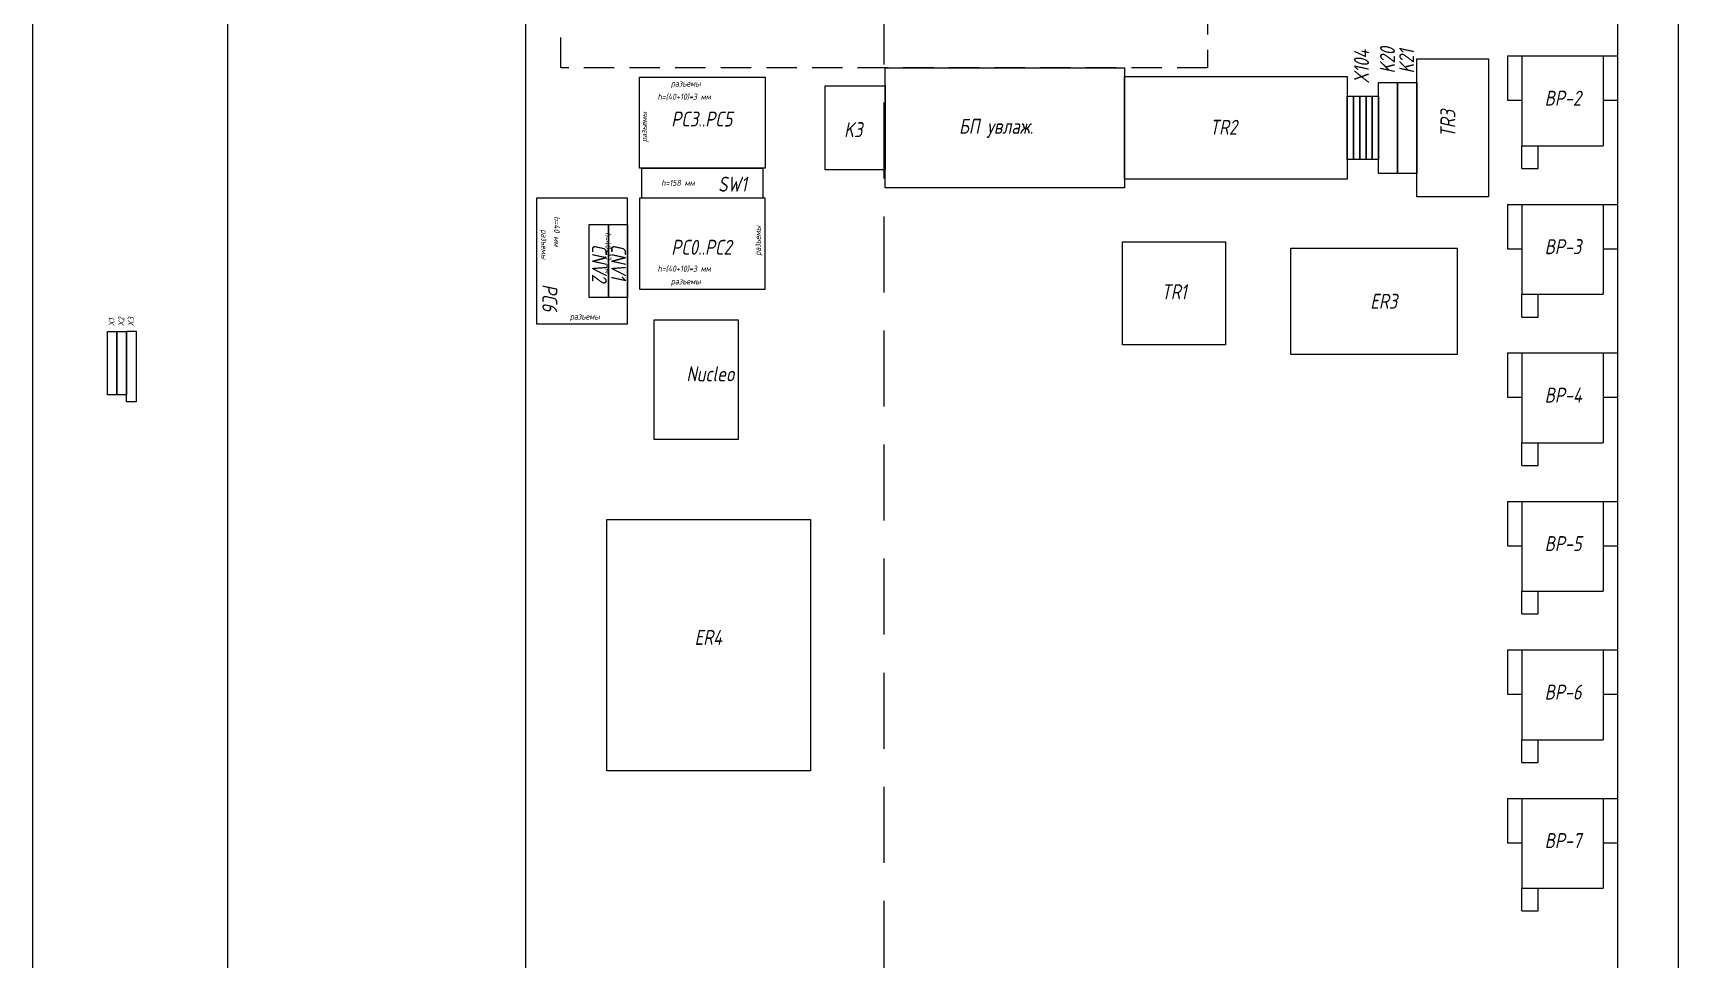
# Model space of a CAD drawing. Header units: millimetres. Extents: x -2573 to 1068, y -1220 to 2800.
# Drawn here: x -411 to 963, y 776 to 1549 of the extents above; entities that cross this region are included whole.
import ezdxf

# ---------------------------------------------------------------- set-up
doc = ezdxf.new("R2010")
doc.units = ezdxf.units.MM
doc.linetypes.add('DASHED', pattern=[19.05, 12.7, -6.35])
doc.layers.add('noprint', color=2, linetype='Continuous', true_color=0xffff00, plot=False)
doc.styles.add('textstyle14', font='', dxfattribs={"width": 0.8})
doc.styles.add('textstyle16', font='', dxfattribs={"width": 0.8})
doc.styles.add('textstyle17', font='', dxfattribs={"width": 0.8})
doc.styles.add('textstyle20', font='', dxfattribs={"width": 0.8})
doc.styles.add('textstyle212', font='', dxfattribs={"width": 0.8})
doc.styles.add('textstyle213', font='', dxfattribs={"width": 0.8})
doc.styles.add('textstyle214', font='', dxfattribs={"width": 0.8})
doc.styles.add('textstyle219', font='', dxfattribs={"width": 0.8})
doc.styles.add('textstyle221', font='', dxfattribs={"width": 0.8})
doc.styles.add('textstyle223', font='', dxfattribs={"width": 0.8})
doc.styles.add('textstyle224', font='', dxfattribs={"width": 0.8})
doc.styles.add('textstyle225', font='', dxfattribs={"width": 0.8})
doc.styles.add('textstyle226', font='', dxfattribs={"width": 0.8})
doc.styles.add('textstyle227', font='', dxfattribs={"width": 0.8})
doc.styles.add('textstyle228', font='', dxfattribs={"width": 0.8})
doc.styles.add('textstyle229', font='', dxfattribs={"width": 0.8})
doc.styles.add('textstyle230', font='', dxfattribs={"width": 0.8})
doc.styles.add('textstyle231', font='', dxfattribs={"width": 0.8})
doc.styles.add('textstyle232', font='', dxfattribs={"width": 0.8})
doc.styles.add('textstyle233', font='', dxfattribs={"width": 0.8})
doc.styles.add('textstyle234', font='', dxfattribs={"width": 0.8})
doc.styles.add('textstyle235', font='', dxfattribs={"width": 0.8})
doc.styles.add('textstyle236', font='', dxfattribs={"width": 0.8})
doc.styles.add('textstyle237', font='', dxfattribs={"width": 0.8})
doc.styles.add('textstyle25', font='', dxfattribs={"width": 0.8})
doc.styles.add('textstyle28', font='', dxfattribs={"width": 0.8})
doc.styles.add('textstyle29', font='', dxfattribs={"width": 0.8})
doc.styles.add('textstyle30', font='', dxfattribs={"width": 0.8})
doc.styles.add('textstyle31', font='', dxfattribs={"width": 0.8})
doc.styles.add('textstyle32', font='', dxfattribs={"width": 0.8})
doc.styles.add('textstyle33', font='', dxfattribs={"width": 0.8})
doc.styles.add('textstyle34', font='', dxfattribs={"width": 0.8})
doc.styles.add('textstyle35', font='', dxfattribs={"width": 0.8})
doc.styles.add('textstyle36', font='', dxfattribs={"width": 0.8})
doc.styles.add('textstyle37', font='', dxfattribs={"width": 0.8})
doc.styles.add('textstyle38', font='', dxfattribs={"width": 0.8})
doc.styles.add('textstyle39', font='', dxfattribs={"width": 0.8})
doc.styles.get('textstyle14').set_extended_font_data('ISOCPEUR', italic=True)
doc.styles.get('textstyle16').set_extended_font_data('ISOCPEUR', italic=True)
doc.styles.get('textstyle17').set_extended_font_data('ISOCPEUR', italic=True)
doc.styles.get('textstyle20').set_extended_font_data('ISOCPEUR', italic=True)
doc.styles.get('textstyle212').set_extended_font_data('ISOCPEUR', italic=True)
doc.styles.get('textstyle213').set_extended_font_data('ISOCPEUR', italic=True)
doc.styles.get('textstyle214').set_extended_font_data('ISOCPEUR', italic=True)
doc.styles.get('textstyle219').set_extended_font_data('ISOCPEUR', italic=True)
doc.styles.get('textstyle221').set_extended_font_data('ISOCPEUR', italic=True)
doc.styles.get('textstyle223').set_extended_font_data('ISOCPEUR', italic=True)
doc.styles.get('textstyle224').set_extended_font_data('ISOCPEUR', italic=True)
doc.styles.get('textstyle225').set_extended_font_data('ISOCPEUR', italic=True)
doc.styles.get('textstyle226').set_extended_font_data('ISOCPEUR', italic=True)
doc.styles.get('textstyle227').set_extended_font_data('ISOCPEUR', italic=True)
doc.styles.get('textstyle228').set_extended_font_data('ISOCPEUR', italic=True)
doc.styles.get('textstyle229').set_extended_font_data('ISOCPEUR', italic=True)
doc.styles.get('textstyle230').set_extended_font_data('ISOCPEUR', italic=True)
doc.styles.get('textstyle231').set_extended_font_data('ISOCPEUR', italic=True)
doc.styles.get('textstyle232').set_extended_font_data('ISOCPEUR', italic=True)
doc.styles.get('textstyle233').set_extended_font_data('ISOCPEUR', italic=True)
doc.styles.get('textstyle234').set_extended_font_data('ISOCPEUR', italic=True)
doc.styles.get('textstyle235').set_extended_font_data('ISOCPEUR', italic=True)
doc.styles.get('textstyle236').set_extended_font_data('ISOCPEUR', italic=True)
doc.styles.get('textstyle237').set_extended_font_data('ISOCPEUR', italic=True)
doc.styles.get('textstyle25').set_extended_font_data('ISOCPEUR', italic=True)
doc.styles.get('textstyle28').set_extended_font_data('ISOCPEUR', italic=True)
doc.styles.get('textstyle29').set_extended_font_data('ISOCPEUR', italic=True)
doc.styles.get('textstyle30').set_extended_font_data('ISOCPEUR', italic=True)
doc.styles.get('textstyle31').set_extended_font_data('ISOCPEUR', italic=True)
doc.styles.get('textstyle32').set_extended_font_data('ISOCPEUR', italic=True)
doc.styles.get('textstyle33').set_extended_font_data('ISOCPEUR', italic=True)
doc.styles.get('textstyle34').set_extended_font_data('ISOCPEUR', italic=True)
doc.styles.get('textstyle35').set_extended_font_data('ISOCPEUR', italic=True)
doc.styles.get('textstyle36').set_extended_font_data('ISOCPEUR', italic=True)
doc.styles.get('textstyle37').set_extended_font_data('ISOCPEUR', italic=True)
doc.styles.get('textstyle38').set_extended_font_data('ISOCPEUR', italic=True)
doc.styles.get('textstyle39').set_extended_font_data('ISOCPEUR', italic=True)

msp = doc.modelspace()

# ---------------------------------------------------------------- linework, layer by layer
for p, q in [((0, 2800), (0, 0)), ((912, 2800), (912, 0)), ((962.5, 2800), (962.5, 0)), ((820, 1530), (912, 1530)), ((820, 1530), (820, 1493)), ((832, 1530), (832, 1455)), ((900, 1530), (900, 1455)), ((912, 1530), (912, 1493)), ((820, 1493), (832, 1493)), ((900, 1493), (912, 1493)), ((832, 1455), (900, 1455)), ((832, 1436), (832, 1455)), ((845.7, 1436), (845.7, 1455)), ((832, 1436), (845.7, 1436)), ((820, 1406), (912, 1406)), ((820, 1406), (820, 1369)), ((832, 1406), (832, 1331)), ((900, 1406), (900, 1331)), ((912, 1406), (912, 1369)), ((820, 1369), (832, 1369)), ((900, 1369), (912, 1369)), ((832, 1331), (900, 1331)), ((832, 1312), (832, 1331)), ((845.7, 1312), (845.7, 1331)), ((832, 1312), (845.7, 1312)), ((820, 1282), (912, 1282)), ((820, 1282), (820, 1245)), ((832, 1282), (832, 1207)), ((900, 1282), (900, 1207)), ((912, 1282), (912, 1245)), ((820, 1245), (832, 1245)), ((900, 1245), (912, 1245)), ((832, 1207), (900, 1207)), ((832, 1188), (832, 1207)), ((845.7, 1188), (845.7, 1207)), ((832, 1188), (845.7, 1188)), ((820, 1158), (912, 1158)), ((820, 1158), (820, 1121)), ((832, 1158), (832, 1083)), ((900, 1158), (900, 1083)), ((912, 1158), (912, 1121)), ((820, 1121), (832, 1121)), ((900, 1121), (912, 1121)), ((832, 1083), (900, 1083)), ((832, 1064), (832, 1083)), ((845.7, 1064), (845.7, 1083)), ((832, 1064), (845.7, 1064)), ((820, 1034), (912, 1034)), ((820, 1034), (820, 997)), ((832, 1034), (832, 959)), ((900, 1034), (900, 959)), ((912, 1034), (912, 997)), ((820, 997), (832, 997)), ((900, 997), (912, 997)), ((832, 959), (900, 959)), ((832, 940), (832, 959)), ((845.7, 940), (845.7, 959)), ((832, 940), (845.7, 940)), ((820, 910), (912, 910)), ((820, 910), (820, 873)), ((832, 910), (832, 835)), ((900, 910), (900, 835)), ((912, 910), (912, 873)), ((820, 873), (832, 873)), ((900, 873), (912, 873)), ((832, 835), (900, 835)), ((832, 816), (832, 835)), ((845.7, 816), (845.7, 835)), ((832, 816), (845.7, 816))]:
    msp.add_line(p, q)
at = {"flags": 128}
for points in [[(-248.8, 0), (-411.3, 0), (-411.3, 2800), (-248.8, 2800)], [(-341.1, 1246.9), (-349.1, 1246.9), (-349.1, 1299.9), (-341.1, 1299.9)], [(-333.1, 1246.9), (-341.1, 1246.9), (-341.1, 1299.9), (-333.1, 1299.9)], [(-333.1, 1300.1), (-325.1, 1300.1), (-325.1, 1241.1), (-333.1, 1241.1)]]:
    msp.add_lwpolyline(points, close=True, dxfattribs=at)
at = {"linetype": 'DASHED', "ltscale": 2}
msp.add_lwpolyline([(29.5, 1520), (29.5, 1840), (569.5, 1840), (569.5, 1520)], close=True, dxfattribs=at)
at = {"color": 0}
for points in [[(804.3, 1412.5), (744.3, 1412.5), (744.3, 1527.5), (804.3, 1527.5)], [(712.3, 1432), (712.3, 1508), (728.3, 1508), (728.3, 1432)], [(728.3, 1432), (728.3, 1508), (744.3, 1508), (744.3, 1432)], [(691.5, 1443.5), (686.3, 1443.5), (686.3, 1496.5), (691.5, 1496.5)], [(696.7, 1443.5), (691.5, 1443.5), (691.5, 1496.5), (696.7, 1496.5)], [(701.9, 1443.5), (696.7, 1443.5), (696.7, 1496.5), (701.9, 1496.5)], [(707.1, 1443.5), (701.9, 1443.5), (701.9, 1496.5), (707.1, 1496.5)], [(712.3, 1443.5), (707.1, 1443.5), (707.1, 1496.5), (712.3, 1496.5)]]:
    msp.add_lwpolyline(points, close=True, dxfattribs=at)
for points in [[(95.3, 1436.3), (95.3, 1512.3), (200.3, 1512.3), (200.3, 1436.3)], [(300.3, 1420), (300.3, 1520), (500.3, 1520), (500.3, 1420)], [(500.3, 1427), (500.3, 1513), (686.3, 1513), (686.3, 1427)], [(250.3, 1435), (250.3, 1505), (300.3, 1505), (300.3, 1435)], [(198.3, 1411.3), (97.3, 1411.3), (97.3, 1436.3), (198.3, 1436.3)], [(85.3, 1411.3), (9.3, 1411.3), (9.3, 1306.3), (85.3, 1306.3)], [(95.3, 1411.3), (95.3, 1335.3), (200.3, 1335.3), (200.3, 1411.3)], [(53.3, 1389.3), (69.3, 1389.3), (69.3, 1328.3), (53.3, 1328.3)], [(69.3, 1389.3), (85.3, 1389.3), (85.3, 1328.3), (69.3, 1328.3)], [(498.6, 1288.9), (498.6, 1374.9), (584.6, 1374.9), (584.6, 1288.9)], [(639, 1280.6), (639, 1369.6), (778, 1369.6), (778, 1280.6)], [(107.5, 1209.7), (107.5, 1309.7), (177.5, 1309.7), (177.5, 1209.7)], [(68, 933), (68, 1143), (238, 1143), (238, 933)]]:
    msp.add_lwpolyline(points, close=True)
at = {"layer": 'noprint', "linetype": 'DASHED', "ltscale": 5}
msp.add_xline((299.5, -1041.1), (0, 1), dxfattribs=at)

# ---------------------------------------------------------------- texts
at = {"color": 1, "lineweight": 40, "true_color": 0xff0000, "width": 0.8}
for s, height, rotation, style, p in [('X104', 12.5, 90, 'textstyle233', (704.4, 1506.9)), ('K20', 12.5, 90, 'textstyle234', (726.1, 1515.5)), ('K21', 12.5, 90, 'textstyle235', (742.1, 1515.5)), ('PC3..PC5', 12.5, 360, 'textstyle17', (121.8, 1471.1)), ('TR3', 12.5, 90, 'textstyle236', (776.5, 1461.8)), ('PC0..PC2', 12.5, 360, 'textstyle14', (121.8, 1364)), ('CNV2', 12.5, 270, 'textstyle38', (55.5, 1372.9)), ('CNV1', 12.5, 270, 'textstyle37', (71.5, 1372.9)), ('PC6', 12.5, 270, 'textstyle33', (14.1, 1339.5)), ('X1', 5, 90, 'textstyle212', (-343, 1304.3)), ('X2', 5, 90, 'textstyle213', (-335, 1304.3)), ('X3', 5, 90, 'textstyle214', (-327, 1304.3)), ('Nucleo', 12.5, 360, 'textstyle219', (134.4, 1258.3))]:
    msp.add_text(s, height=height, rotation=rotation, dxfattribs=dict(at, style=style)).set_placement(p)
for s, style, p in [('BP-2', 'textstyle223', (851.1, 1488.5)), ('K3', 'textstyle231', (266.1, 1462.2)), ('БП увлаж.', 'textstyle232', (362, 1465)), ('TR2', 'textstyle230', (571.3, 1464.2)), ('SW1', 'textstyle25', (160.9, 1416.7)), ('BP-3', 'textstyle224', (851.1, 1364.5)), ('TR1', 'textstyle229', (531, 1326.8)), ('ER3', 'textstyle221', (705.5, 1318.9)), ('BP-4', 'textstyle225', (851.1, 1240.5)), ('BP-5', 'textstyle226', (851.1, 1116.5)), ('ER4', 'textstyle237', (141.3, 1038.2)), ('BP-6', 'textstyle227', (851.1, 992.5)), ('BP-7', 'textstyle228', (851.1, 868.5))]:
    msp.add_text(s, height=12.5, dxfattribs=dict(at, style=style)).set_placement(p)
at = {"layer": 'noprint', "linetype": 'DASHED', "ltscale": 5, "width": 0.8}
for s, rotation, style, p in [('h=(40+10)*3 мм', 360, 'textstyle20', (110.3, 1493.5)), ('разъемы', 360, 'textstyle29', (121.4, 1504.5)), ('разъемы', 90, 'textstyle31', (101.6, 1458.2)), ('h=158 мм', 360, 'textstyle28', (113.4, 1421.5)), ('h=40 мм', 270, 'textstyle34', (23.8, 1396.2)), ('разъемы', 270, 'textstyle35', (13.2, 1385.2)), ('h=40+13 мм', 270, 'textstyle39', (66.7, 1382.8)), ('разъемы', 90, 'textstyle32', (196.6, 1363.2)), ('h=(40+10)*3 мм', 360, 'textstyle16', (110.3, 1349.9)), ('разъемы', 360, 'textstyle30', (121.4, 1339.3)), ('разъемы', 360, 'textstyle36', (37.1, 1309.9))]:
    msp.add_text(s, height=5, rotation=rotation, dxfattribs=dict(at, style=style)).set_placement(p)

doc.saveas('drawing.dxf')
